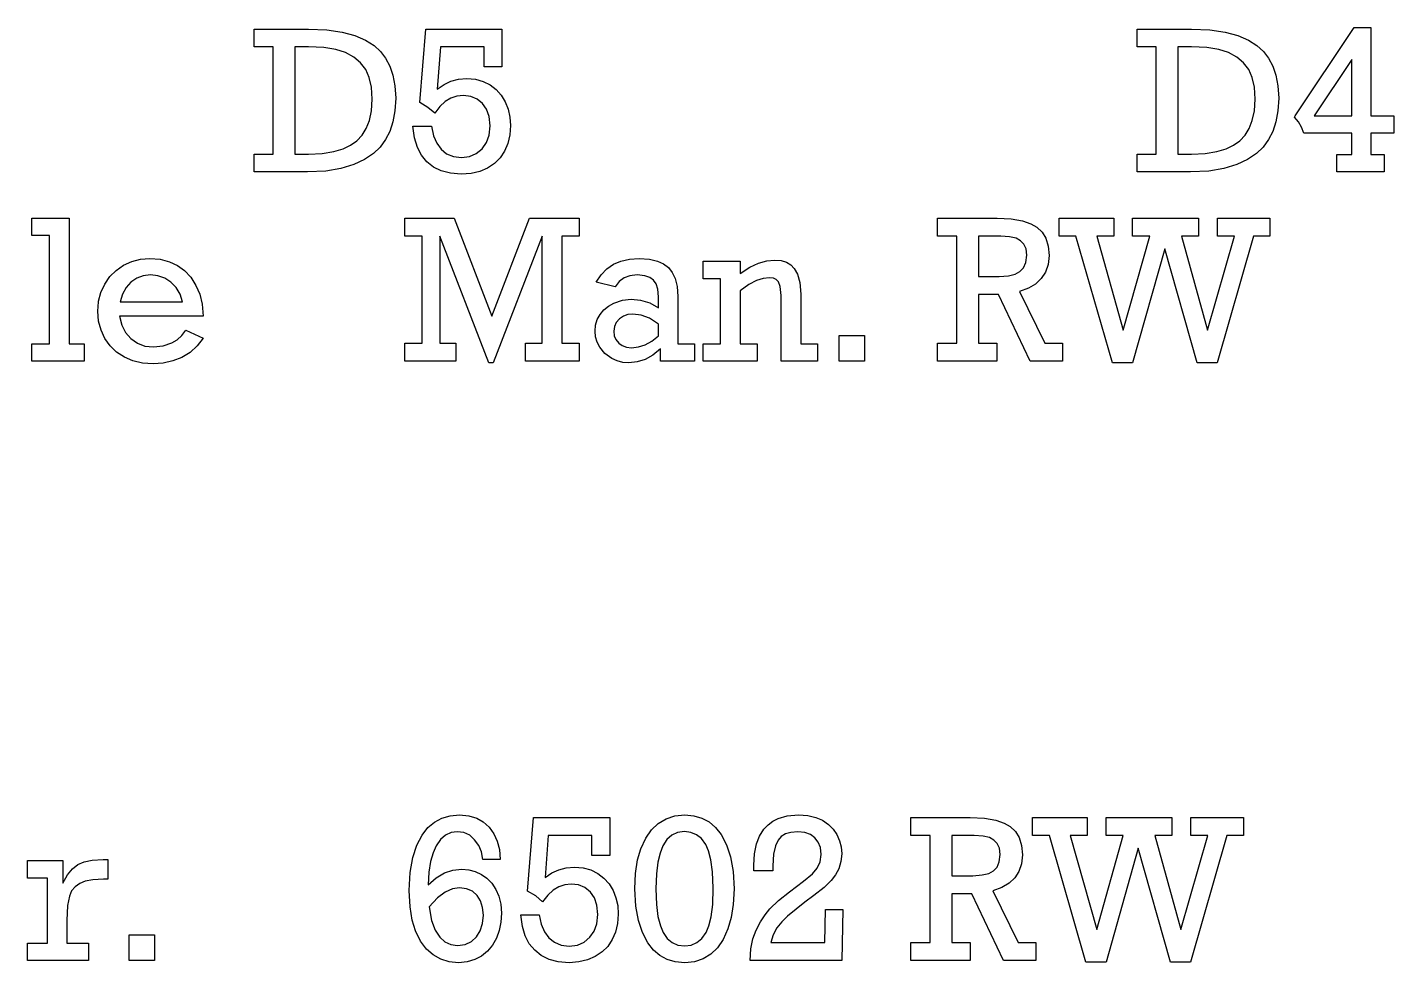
# Model space of a CAD drawing. Header units: inches. Extents: x 0.65 to 6.18, y -4.64 to -1.15.
# Drawn here: x 2.122 to 3.205, y -4.608 to -3.867 of the extents above; entities that cross this region are included whole.
import ezdxf

# ---------------------------------------------------------------- set-up
doc = ezdxf.new("R2010")
doc.units = ezdxf.units.IN
doc.header["$MEASUREMENT"] = 0
doc.layers.add('User.Drawings', color=9, linetype='CONTINUOUS', true_color=0xc2c2c2)

msp = doc.modelspace()

# ---------------------------------------------------------------- linework, layer by layer
at = {"layer": 'User.Drawings', "linetype": 'CONTINUOUS'}
for p, q in [((3.1273, -3.9369), (3.174, -3.8667)), ((3.174, -3.8667), (3.1873, -3.8667)), ((3.1873, -3.8667), (3.1873, -3.9369)), ((2.3019, -3.8821), (2.3019, -3.868)), ((2.3019, -3.868), (2.345, -3.868)), ((2.345, -3.868), (2.3596, -3.8686)), ((2.3596, -3.8686), (2.3718, -3.8704)), ((2.3718, -3.8704), (2.3819, -3.8732)), ((2.3819, -3.8732), (2.3902, -3.8768)), ((2.3902, -3.8768), (2.397, -3.8811)), ((2.4334, -3.9262), (2.438, -3.868)), ((2.438, -3.868), (2.4984, -3.868)), ((2.4984, -3.868), (2.4984, -3.8981)), ((3.0019, -3.8821), (3.0019, -3.868)), ((3.0019, -3.868), (3.045, -3.868)), ((3.045, -3.868), (3.0596, -3.8686)), ((3.0596, -3.8686), (3.0718, -3.8704)), ((3.0718, -3.8704), (3.0819, -3.8732)), ((3.0819, -3.8732), (3.0902, -3.8768)), ((3.0902, -3.8768), (3.097, -3.8811)), ((2.3171, -3.8821), (2.3019, -3.8821)), ((2.3171, -3.9671), (2.3171, -3.8821)), ((2.3452, -3.8821), (2.3343, -3.8821)), ((2.3343, -3.8821), (2.3343, -3.9671)), ((2.3572, -3.8827), (2.3452, -3.8821)), ((2.3668, -3.8842), (2.3572, -3.8827)), ((2.3743, -3.8866), (2.3668, -3.8842)), ((2.3811, -3.8902), (2.3743, -3.8866)), ((2.397, -3.8811), (2.4021, -3.8857)), ((2.4021, -3.8857), (2.4062, -3.8911)), ((2.4497, -3.8821), (2.4472, -3.9156)), ((2.4843, -3.8821), (2.4497, -3.8821)), ((2.4843, -3.8981), (2.4843, -3.8821)), ((3.0171, -3.8821), (3.0019, -3.8821)), ((3.0171, -3.9671), (3.0171, -3.8821)), ((3.0452, -3.8821), (3.0343, -3.8821)), ((3.0343, -3.8821), (3.0343, -3.9671)), ((3.0572, -3.8827), (3.0452, -3.8821)), ((3.0668, -3.8842), (3.0572, -3.8827)), ((3.0743, -3.8866), (3.0668, -3.8842)), ((3.0811, -3.8902), (3.0743, -3.8866)), ((3.097, -3.8811), (3.1021, -3.8857)), ((3.1021, -3.8857), (3.1062, -3.8911)), ((2.3864, -3.8947), (2.3811, -3.8902)), ((2.3904, -3.9002), (2.3864, -3.8947)), ((2.4062, -3.8911), (2.4095, -3.8974)), ((2.4095, -3.8974), (2.412, -3.9046)), ((2.4984, -3.8981), (2.4843, -3.8981)), ((3.0864, -3.8947), (3.0811, -3.8902)), ((3.0904, -3.9002), (3.0864, -3.8947)), ((3.1062, -3.8911), (3.1095, -3.8974)), ((3.1095, -3.8974), (3.112, -3.9046)), ((3.1722, -3.8921), (3.1424, -3.9369)), ((3.1722, -3.9369), (3.1722, -3.8921)), ((2.3931, -3.9064), (2.3904, -3.9002)), ((2.3949, -3.9142), (2.3931, -3.9064)), ((2.412, -3.9046), (2.4136, -3.9131)), ((2.4525, -3.9119), (2.458, -3.9093)), ((2.458, -3.9093), (2.464, -3.9077)), ((2.464, -3.9077), (2.4705, -3.9072)), ((2.4705, -3.9072), (2.4774, -3.9078)), ((2.4774, -3.9078), (2.4835, -3.9095)), ((2.4835, -3.9095), (2.489, -3.9123)), ((3.0931, -3.9064), (3.0904, -3.9002)), ((3.0949, -3.9142), (3.0931, -3.9064)), ((3.112, -3.9046), (3.1136, -3.9131)), ((2.3955, -3.9237), (2.3949, -3.9142)), ((2.4136, -3.9131), (2.4142, -3.9229)), ((2.4472, -3.9156), (2.4525, -3.9119)), ((2.4679, -3.9207), (2.4627, -3.9213)), ((2.4738, -3.9214), (2.4679, -3.9207)), ((2.489, -3.9123), (2.4938, -3.916)), ((2.4938, -3.916), (2.4978, -3.9205)), ((2.4978, -3.9205), (2.501, -3.9258)), ((3.0955, -3.9237), (3.0949, -3.9142)), ((3.1136, -3.9131), (3.1142, -3.9229)), ((2.3949, -3.9329), (2.3955, -3.9237)), ((2.4142, -3.9229), (2.4136, -3.9328)), ((2.4398, -3.9301), (2.4334, -3.9262)), ((2.4452, -3.9347), (2.4398, -3.9301)), ((2.4493, -3.9294), (2.4452, -3.9347)), ((2.4535, -3.9255), (2.4493, -3.9294)), ((2.458, -3.9228), (2.4535, -3.9255)), ((2.4627, -3.9213), (2.458, -3.9228)), ((2.4788, -3.9235), (2.4738, -3.9214)), ((2.4831, -3.927), (2.4788, -3.9235)), ((2.4862, -3.9315), (2.4831, -3.927)), ((2.4883, -3.9373), (2.4862, -3.9315)), ((2.501, -3.9258), (2.5033, -3.9316)), ((2.5033, -3.9316), (2.5047, -3.9378)), ((3.0949, -3.9329), (3.0955, -3.9237)), ((3.1142, -3.9229), (3.1136, -3.9328)), ((2.3908, -3.9469), (2.3933, -3.9405)), ((2.3933, -3.9405), (2.3949, -3.9329)), ((2.412, -3.9415), (2.4095, -3.9491)), ((2.4136, -3.9328), (2.412, -3.9415)), ((2.489, -3.9448), (2.4883, -3.9373)), ((2.5047, -3.9378), (2.5052, -3.9445)), ((3.0908, -3.9469), (3.0933, -3.9405)), ((3.0933, -3.9405), (3.0949, -3.9329)), ((3.112, -3.9415), (3.1095, -3.9491)), ((3.1136, -3.9328), (3.112, -3.9415)), ((3.1267, -3.9379), (3.1273, -3.9369)), ((3.1298, -3.9416), (3.1267, -3.9379)), ((3.1323, -3.9458), (3.1298, -3.9416)), ((3.1424, -3.9369), (3.1722, -3.9369)), ((3.1873, -3.9369), (3.2054, -3.9369)), ((3.2054, -3.9369), (3.2054, -3.9506)), ((2.3834, -3.9566), (2.3875, -3.9522)), ((2.3875, -3.9522), (2.3908, -3.9469)), ((2.4095, -3.9491), (2.4061, -3.9557)), ((2.4291, -3.9542), (2.4279, -3.9451)), ((2.4279, -3.9451), (2.4425, -3.9451)), ((2.4425, -3.9451), (2.4441, -3.9526)), ((2.4441, -3.9526), (2.4467, -3.9585)), ((2.4861, -3.958), (2.4883, -3.9521)), ((2.4883, -3.9521), (2.489, -3.9448)), ((2.5046, -3.952), (2.5031, -3.9587)), ((2.5052, -3.9445), (2.5046, -3.952)), ((3.0834, -3.9566), (3.0875, -3.9522)), ((3.0875, -3.9522), (3.0908, -3.9469)), ((3.1095, -3.9491), (3.1061, -3.9557)), ((3.1341, -3.9506), (3.1323, -3.9458)), ((3.1722, -3.9506), (3.1341, -3.9506)), ((3.1722, -3.9674), (3.1722, -3.9506)), ((3.2054, -3.9506), (3.1873, -3.9506)), ((3.1873, -3.9506), (3.1873, -3.9674)), ((2.3651, -3.9651), (2.3725, -3.9629)), ((2.3725, -3.9629), (2.3785, -3.9601)), ((2.3785, -3.9601), (2.3834, -3.9566)), ((2.4018, -3.9616), (2.3966, -3.9666)), ((2.4061, -3.9557), (2.4018, -3.9616)), ((2.4314, -3.9618), (2.4291, -3.9542)), ((2.4347, -3.9681), (2.4314, -3.9618)), ((2.4467, -3.9585), (2.4502, -3.9632)), ((2.4502, -3.9632), (2.4546, -3.9668)), ((2.4781, -3.9667), (2.4827, -3.9629)), ((2.4827, -3.9629), (2.4861, -3.958)), ((2.5031, -3.9587), (2.5005, -3.9647)), ((3.0651, -3.9651), (3.0725, -3.9629)), ((3.0725, -3.9629), (3.0785, -3.9601)), ((3.0785, -3.9601), (3.0834, -3.9566)), ((3.1018, -3.9616), (3.0966, -3.9666)), ((3.1061, -3.9557), (3.1018, -3.9616)), ((2.3019, -3.9813), (2.3019, -3.9671)), ((2.3019, -3.9671), (2.3171, -3.9671)), ((2.3343, -3.9671), (2.345, -3.9671)), ((2.345, -3.9671), (2.356, -3.9666)), ((2.356, -3.9666), (2.3651, -3.9651)), ((2.3895, -3.9715), (2.381, -3.9755)), ((2.3966, -3.9666), (2.3895, -3.9715)), ((2.4389, -3.9732), (2.4347, -3.9681)), ((2.4442, -3.9774), (2.4389, -3.9732)), ((2.4546, -3.9668), (2.46, -3.969)), ((2.46, -3.969), (2.4663, -3.9698)), ((2.4663, -3.9698), (2.4727, -3.969)), ((2.4727, -3.969), (2.4781, -3.9667)), ((2.4924, -3.9745), (2.4869, -3.9782)), ((2.4969, -3.9701), (2.4924, -3.9745)), ((2.5005, -3.9647), (2.4969, -3.9701)), ((3.0019, -3.9813), (3.0019, -3.9671)), ((3.0019, -3.9671), (3.0171, -3.9671)), ((3.0343, -3.9671), (3.045, -3.9671)), ((3.045, -3.9671), (3.056, -3.9666)), ((3.056, -3.9666), (3.0651, -3.9651)), ((3.0895, -3.9715), (3.081, -3.9755)), ((3.0966, -3.9666), (3.0895, -3.9715)), ((3.1602, -3.9813), (3.1602, -3.9674)), ((3.1602, -3.9674), (3.1722, -3.9674)), ((3.1873, -3.9674), (3.1977, -3.9674)), ((3.1977, -3.9674), (3.1977, -3.9813)), ((2.3443, -3.9813), (2.3019, -3.9813)), ((2.3587, -3.9806), (2.3443, -3.9813)), ((2.3708, -3.9786), (2.3587, -3.9806)), ((2.381, -3.9755), (2.3708, -3.9786)), ((2.4503, -3.9804), (2.4442, -3.9774)), ((2.4576, -3.9823), (2.4503, -3.9804)), ((2.4662, -3.983), (2.4576, -3.9823)), ((2.474, -3.9824), (2.4662, -3.983)), ((2.4808, -3.9808), (2.474, -3.9824)), ((2.4869, -3.9782), (2.4808, -3.9808)), ((3.0443, -3.9813), (3.0019, -3.9813)), ((3.0587, -3.9806), (3.0443, -3.9813)), ((3.0708, -3.9786), (3.0587, -3.9806)), ((3.081, -3.9755), (3.0708, -3.9786)), ((3.1977, -3.9813), (3.1602, -3.9813)), ((2.1257, -4.0317), (2.1257, -4.018)), ((2.1257, -4.018), (2.1553, -4.018)), ((2.1553, -4.018), (2.1553, -4.1174)), ((2.4215, -4.0321), (2.4215, -4.018)), ((2.4215, -4.018), (2.4605, -4.018)), ((2.4605, -4.018), (2.4904, -4.0956)), ((2.4904, -4.0956), (2.5204, -4.018)), ((2.5204, -4.018), (2.5597, -4.018)), ((2.5597, -4.018), (2.5597, -4.0321)), ((2.8437, -4.0321), (2.8437, -4.018)), ((2.8437, -4.018), (2.8909, -4.018)), ((2.8909, -4.018), (2.9022, -4.0185)), ((2.9022, -4.0185), (2.911, -4.02)), ((2.9401, -4.0321), (2.9401, -4.018)), ((2.9401, -4.018), (2.9835, -4.018)), ((2.9835, -4.018), (2.9835, -4.0321)), ((2.9984, -4.0321), (2.9984, -4.018)), ((2.9984, -4.018), (3.0505, -4.018)), ((3.0505, -4.018), (3.0505, -4.0321)), ((3.0657, -4.0321), (3.0657, -4.018)), ((3.0657, -4.018), (3.1073, -4.018)), ((3.1073, -4.018), (3.1073, -4.0321)), ((2.911, -4.02), (2.9176, -4.0223)), ((2.9176, -4.0223), (2.9225, -4.0251)), ((2.9225, -4.0251), (2.9266, -4.029)), ((2.9266, -4.029), (2.9296, -4.0339)), ((2.1397, -4.0317), (2.1257, -4.0317)), ((2.1397, -4.1174), (2.1397, -4.0317)), ((2.4353, -4.0321), (2.4215, -4.0321)), ((2.4353, -4.1171), (2.4353, -4.0321)), ((2.488, -4.1326), (2.4493, -4.0321)), ((2.4493, -4.0321), (2.4493, -4.1171)), ((2.5304, -4.0321), (2.4914, -4.1326)), ((2.5304, -4.1171), (2.5304, -4.0321)), ((2.5597, -4.0321), (2.546, -4.0321)), ((2.546, -4.0321), (2.546, -4.1171)), ((2.8591, -4.0321), (2.8437, -4.0321)), ((2.8591, -4.0641), (2.8591, -4.0321)), ((2.8938, -4.0321), (2.8762, -4.0321)), ((2.8762, -4.0321), (2.8762, -4.0641)), ((2.9009, -4.0326), (2.8938, -4.0321)), ((2.906, -4.0339), (2.9009, -4.0326)), ((2.9095, -4.0358), (2.906, -4.0339)), ((2.9122, -4.0386), (2.9095, -4.0358)), ((2.9139, -4.0423), (2.9122, -4.0386)), ((2.9296, -4.0339), (2.9315, -4.04)), ((2.9315, -4.04), (2.9322, -4.0476)), ((2.9535, -4.0321), (2.9401, -4.0321)), ((2.9825, -4.1326), (2.9535, -4.0321)), ((2.9835, -4.0321), (2.9699, -4.0321)), ((2.9699, -4.0321), (2.991, -4.1067)), ((2.991, -4.1067), (3.012, -4.0321)), ((3.012, -4.0321), (2.9984, -4.0321)), ((3.0505, -4.0321), (3.0371, -4.0321)), ((3.0371, -4.0321), (3.0578, -4.1067)), ((3.0578, -4.1067), (3.0791, -4.0321)), ((3.0942, -4.0321), (3.0655, -4.1326)), ((3.0791, -4.0321), (3.0657, -4.0321)), ((3.1073, -4.0321), (3.0942, -4.0321)), ((2.205, -4.0522), (2.2119, -4.0505)), ((2.2119, -4.0505), (2.2194, -4.0498)), ((2.2194, -4.0498), (2.2276, -4.0505)), ((2.2276, -4.0505), (2.2348, -4.0524)), ((2.5927, -4.052), (2.5995, -4.0504)), ((2.5995, -4.0504), (2.6072, -4.0498)), ((2.6072, -4.0498), (2.6153, -4.0504)), ((2.6153, -4.0504), (2.6217, -4.0519)), ((2.9138, -4.0531), (2.9145, -4.0473)), ((2.9145, -4.0473), (2.9139, -4.0423)), ((2.9322, -4.0476), (2.9315, -4.0546)), ((3.0239, -4.0423), (2.9984, -4.1326)), ((3.0495, -4.1326), (3.0239, -4.0423)), ((2.1876, -4.0642), (2.1926, -4.0593)), ((2.1926, -4.0593), (2.1985, -4.0552)), ((2.1985, -4.0552), (2.205, -4.0522)), ((2.2348, -4.0524), (2.2412, -4.0554)), ((2.2412, -4.0554), (2.2469, -4.0595)), ((2.2469, -4.0595), (2.2518, -4.0648)), ((2.577, -4.0628), (2.5816, -4.0581)), ((2.5816, -4.0581), (2.5868, -4.0545)), ((2.5868, -4.0545), (2.5927, -4.052)), ((2.6217, -4.0519), (2.6266, -4.0541)), ((2.6266, -4.0541), (2.6305, -4.0571)), ((2.6305, -4.0571), (2.6335, -4.0609)), ((2.6335, -4.0609), (2.6358, -4.0658)), ((2.6579, -4.0659), (2.6579, -4.052)), ((2.6579, -4.052), (2.6872, -4.052)), ((2.6872, -4.052), (2.6872, -4.0617)), ((2.6872, -4.0617), (2.6949, -4.0568)), ((2.6949, -4.0568), (2.7019, -4.0536)), ((2.7019, -4.0536), (2.7084, -4.0517)), ((2.7084, -4.0517), (2.7145, -4.0511)), ((2.7145, -4.0511), (2.7198, -4.0516)), ((2.7198, -4.0516), (2.724, -4.0529)), ((2.724, -4.0529), (2.7274, -4.0549)), ((2.7274, -4.0549), (2.7302, -4.0577)), ((2.7302, -4.0577), (2.7328, -4.0623)), ((2.9054, -4.0622), (2.9091, -4.0603)), ((2.9091, -4.0603), (2.912, -4.0573)), ((2.912, -4.0573), (2.9138, -4.0531)), ((2.9294, -4.0606), (2.926, -4.0658)), ((2.9315, -4.0546), (2.9294, -4.0606)), ((2.1805, -4.0767), (2.1835, -4.0702)), ((2.1835, -4.0702), (2.1876, -4.0642)), ((2.2043, -4.0687), (2.2004, -4.073)), ((2.209, -4.0654), (2.2043, -4.0687)), ((2.2141, -4.0635), (2.209, -4.0654)), ((2.2197, -4.0628), (2.2141, -4.0635)), ((2.2257, -4.0635), (2.2197, -4.0628)), ((2.2311, -4.0654), (2.2257, -4.0635)), ((2.236, -4.0687), (2.2311, -4.0654)), ((2.2402, -4.073), (2.236, -4.0687)), ((2.2518, -4.0648), (2.2558, -4.0712)), ((2.2558, -4.0712), (2.2588, -4.0782)), ((2.5732, -4.0686), (2.577, -4.0628)), ((2.5881, -4.0724), (2.5732, -4.0686)), ((2.5913, -4.0682), (2.5881, -4.0724)), ((2.5952, -4.0653), (2.5913, -4.0682)), ((2.5998, -4.0636), (2.5952, -4.0653)), ((2.6057, -4.0629), (2.5998, -4.0636)), ((2.6116, -4.0635), (2.6057, -4.0629)), ((2.6157, -4.0649), (2.6116, -4.0635)), ((2.6186, -4.067), (2.6157, -4.0649)), ((2.6206, -4.0699), (2.6186, -4.067)), ((2.622, -4.0742), (2.6206, -4.0699)), ((2.6358, -4.0658), (2.6373, -4.072)), ((2.6373, -4.072), (2.6378, -4.08)), ((2.6718, -4.0659), (2.6579, -4.0659)), ((2.6718, -4.1174), (2.6718, -4.0659)), ((2.6941, -4.0705), (2.6872, -4.0754)), ((2.7002, -4.0674), (2.6941, -4.0705)), ((2.7056, -4.0657), (2.7002, -4.0674)), ((2.7105, -4.0651), (2.7056, -4.0657)), ((2.7136, -4.0655), (2.7105, -4.0651)), ((2.7159, -4.0666), (2.7136, -4.0655)), ((2.7176, -4.0684), (2.7159, -4.0666)), ((2.7191, -4.0722), (2.7176, -4.0684)), ((2.7197, -4.0791), (2.7191, -4.0722)), ((2.7328, -4.0623), (2.7346, -4.0689)), ((2.7346, -4.0689), (2.7353, -4.0781)), ((2.8591, -4.1171), (2.8591, -4.0641)), ((2.8762, -4.0641), (2.8927, -4.0641)), ((2.8927, -4.0641), (2.9001, -4.0635)), ((2.9001, -4.0635), (2.9054, -4.0622)), ((2.9215, -4.0701), (2.9158, -4.0735)), ((2.926, -4.0658), (2.9215, -4.0701)), ((2.1787, -4.0838), (2.1805, -4.0767)), ((2.1976, -4.0781), (2.1958, -4.0843)), ((2.2004, -4.073), (2.1976, -4.0781)), ((2.2433, -4.0782), (2.2402, -4.073)), ((2.2453, -4.0843), (2.2433, -4.0782)), ((2.2588, -4.0782), (2.2608, -4.0862)), ((2.5871, -4.0853), (2.5941, -4.0829)), ((2.5941, -4.0829), (2.6009, -4.0821)), ((2.6009, -4.0821), (2.6084, -4.0829)), ((2.6084, -4.0829), (2.6156, -4.0851)), ((2.6225, -4.0803), (2.622, -4.0742)), ((2.6225, -4.0889), (2.6225, -4.0803)), ((2.6378, -4.08), (2.6378, -4.1174)), ((2.6872, -4.0754), (2.6872, -4.1174)), ((2.7197, -4.1313), (2.7197, -4.0791)), ((2.7353, -4.0781), (2.7353, -4.1174)), ((2.8921, -4.0783), (2.8762, -4.0783)), ((2.8762, -4.0783), (2.8762, -4.1171)), ((2.9172, -4.1313), (2.8921, -4.0783)), ((2.9158, -4.0735), (2.9088, -4.076)), ((2.9088, -4.076), (2.9288, -4.1171)), ((2.1781, -4.0916), (2.1787, -4.0843)), ((2.1787, -4.0995), (2.1781, -4.0916)), ((2.1787, -4.0843), (2.1787, -4.0838)), ((2.1958, -4.0843), (2.2453, -4.0843)), ((2.2608, -4.0862), (2.2617, -4.0955)), ((2.574, -4.0983), (2.5763, -4.0943)), ((2.5763, -4.0943), (2.5792, -4.0907)), ((2.5792, -4.0907), (2.5828, -4.0877)), ((2.5828, -4.0877), (2.5871, -4.0853)), ((2.5982, -4.0944), (2.5947, -4.0957)), ((2.6022, -4.094), (2.5982, -4.0944)), ((2.6087, -4.0948), (2.6022, -4.094)), ((2.6156, -4.0851), (2.6225, -4.0889)), ((2.1806, -4.1066), (2.1787, -4.0995)), ((2.2617, -4.0955), (2.1953, -4.0955)), ((2.1953, -4.0955), (2.197, -4.1027)), ((2.197, -4.1027), (2.1999, -4.1086)), ((2.5722, -4.1075), (2.5727, -4.1027)), ((2.5727, -4.1027), (2.574, -4.0983)), ((2.5876, -4.1038), (2.5871, -4.1075)), ((2.589, -4.1007), (2.5876, -4.1038)), ((2.5915, -4.0978), (2.589, -4.1007)), ((2.5947, -4.0957), (2.5915, -4.0978)), ((2.6155, -4.0973), (2.6087, -4.0948)), ((2.6225, -4.1018), (2.6155, -4.0973)), ((2.6225, -4.1111), (2.6225, -4.1018)), ((2.1836, -4.1132), (2.1806, -4.1066)), ((2.1878, -4.1191), (2.1836, -4.1132)), ((2.1999, -4.1086), (2.2041, -4.1134)), ((2.2041, -4.1134), (2.2094, -4.1171)), ((2.2367, -4.1168), (2.2409, -4.1143)), ((2.2409, -4.1143), (2.2446, -4.111)), ((2.2446, -4.111), (2.2479, -4.1068)), ((2.2479, -4.1068), (2.2617, -4.113)), ((2.2617, -4.113), (2.2569, -4.1192)), ((2.5726, -4.112), (2.5722, -4.1075)), ((2.5722, -4.1075), (2.5722, -4.1075)), ((2.5739, -4.1162), (2.5726, -4.112)), ((2.5871, -4.1075), (2.5875, -4.1111)), ((2.5875, -4.1111), (2.5888, -4.1142)), ((2.5888, -4.1142), (2.591, -4.1169)), ((2.6119, -4.1183), (2.6172, -4.1154)), ((2.6172, -4.1154), (2.6225, -4.1111)), ((2.7658, -4.1313), (2.7658, -4.111)), ((2.7658, -4.111), (2.7859, -4.111)), ((2.7859, -4.111), (2.7859, -4.1313)), ((2.1257, -4.1313), (2.1257, -4.1174)), ((2.1257, -4.1174), (2.1397, -4.1174)), ((2.1553, -4.1174), (2.1673, -4.1174)), ((2.1673, -4.1174), (2.1673, -4.1313)), ((2.1929, -4.124), (2.1878, -4.1191)), ((2.1991, -4.1281), (2.1929, -4.124)), ((2.2094, -4.1171), (2.2153, -4.1193)), ((2.2153, -4.1193), (2.2222, -4.12)), ((2.2222, -4.12), (2.2298, -4.1192)), ((2.2298, -4.1192), (2.2367, -4.1168)), ((2.2512, -4.1243), (2.2447, -4.1283)), ((2.2569, -4.1192), (2.2512, -4.1243)), ((2.4215, -4.1313), (2.4215, -4.1171)), ((2.4215, -4.1171), (2.4353, -4.1171)), ((2.4493, -4.1171), (2.4618, -4.1171)), ((2.4618, -4.1171), (2.4618, -4.1313)), ((2.517, -4.1313), (2.517, -4.1171)), ((2.517, -4.1171), (2.5304, -4.1171)), ((2.546, -4.1171), (2.5597, -4.1171)), ((2.5597, -4.1171), (2.5597, -4.1313)), ((2.5759, -4.1201), (2.5739, -4.1162)), ((2.5801, -4.1252), (2.5759, -4.1201)), ((2.5856, -4.1292), (2.5801, -4.1252)), ((2.591, -4.1169), (2.5938, -4.1189)), ((2.5938, -4.1189), (2.5971, -4.1201)), ((2.5971, -4.1201), (2.6011, -4.1206)), ((2.6011, -4.1206), (2.6066, -4.12)), ((2.6066, -4.12), (2.6119, -4.1183)), ((2.6181, -4.1265), (2.612, -4.1299)), ((2.6241, -4.1215), (2.6181, -4.1265)), ((2.6241, -4.1313), (2.6241, -4.1215)), ((2.6378, -4.1174), (2.6511, -4.1174)), ((2.6511, -4.1174), (2.6511, -4.1313)), ((2.6579, -4.1313), (2.6579, -4.1174)), ((2.6579, -4.1174), (2.6718, -4.1174)), ((2.6872, -4.1174), (2.7008, -4.1174)), ((2.7008, -4.1174), (2.7008, -4.1313)), ((2.7353, -4.1174), (2.7485, -4.1174)), ((2.7485, -4.1174), (2.7485, -4.1313)), ((2.8437, -4.1313), (2.8437, -4.1171)), ((2.8437, -4.1171), (2.8591, -4.1171)), ((2.8762, -4.1171), (2.8907, -4.1171)), ((2.8907, -4.1171), (2.8907, -4.1313)), ((2.9288, -4.1171), (2.9427, -4.1171)), ((2.9427, -4.1171), (2.9427, -4.1313)), ((2.1673, -4.1313), (2.1257, -4.1313)), ((2.2059, -4.131), (2.1991, -4.1281)), ((2.2134, -4.1328), (2.2059, -4.131)), ((2.2218, -4.1334), (2.2134, -4.1328)), ((2.2299, -4.1328), (2.2218, -4.1334)), ((2.2375, -4.1311), (2.2299, -4.1328)), ((2.2447, -4.1283), (2.2375, -4.1311)), ((2.4618, -4.1313), (2.4215, -4.1313)), ((2.4914, -4.1326), (2.488, -4.1326)), ((2.5597, -4.1313), (2.517, -4.1313)), ((2.5897, -4.131), (2.5856, -4.1292)), ((2.5942, -4.1322), (2.5897, -4.131)), ((2.599, -4.1326), (2.5942, -4.1322)), ((2.6056, -4.1319), (2.599, -4.1326)), ((2.612, -4.1299), (2.6056, -4.1319)), ((2.6511, -4.1313), (2.6241, -4.1313)), ((2.7008, -4.1313), (2.6579, -4.1313)), ((2.7485, -4.1313), (2.7197, -4.1313)), ((2.7859, -4.1313), (2.7658, -4.1313)), ((2.8907, -4.1313), (2.8437, -4.1313)), ((2.9427, -4.1313), (2.9172, -4.1313)), ((2.9984, -4.1326), (2.9825, -4.1326)), ((3.0655, -4.1326), (3.0495, -4.1326)), ((2.4449, -4.4965), (2.4507, -4.4934)), ((2.4507, -4.4934), (2.4573, -4.4915)), ((2.4573, -4.4915), (2.4649, -4.4908)), ((2.4649, -4.4908), (2.4722, -4.4915)), ((2.4722, -4.4915), (2.4784, -4.4934)), ((2.4784, -4.4934), (2.4836, -4.4964)), ((2.5188, -4.5512), (2.5234, -4.493)), ((2.5234, -4.493), (2.5839, -4.493)), ((2.5839, -4.493), (2.5839, -4.5231)), ((2.6223, -4.4977), (2.6285, -4.4939)), ((2.6285, -4.4939), (2.6355, -4.4916)), ((2.6355, -4.4916), (2.6433, -4.4908)), ((2.6433, -4.4908), (2.6506, -4.4915)), ((2.6506, -4.4915), (2.657, -4.4934)), ((2.657, -4.4934), (2.6627, -4.4964)), ((2.7133, -4.4958), (2.7175, -4.4936)), ((2.7175, -4.4936), (2.7245, -4.4916)), ((2.7245, -4.4916), (2.7334, -4.4908)), ((2.7334, -4.4908), (2.7409, -4.4913)), ((2.7409, -4.4913), (2.7472, -4.4928)), ((2.7472, -4.4928), (2.7525, -4.4951)), ((2.7525, -4.4951), (2.7573, -4.4984)), ((2.8226, -4.5071), (2.8226, -4.493)), ((2.8226, -4.493), (2.8697, -4.493)), ((2.8697, -4.493), (2.8811, -4.4935)), ((2.8811, -4.4935), (2.8899, -4.495)), ((2.8899, -4.495), (2.8965, -4.4973)), ((2.919, -4.5071), (2.919, -4.493)), ((2.919, -4.493), (2.9624, -4.493)), ((2.9624, -4.493), (2.9624, -4.5071)), ((2.9773, -4.5071), (2.9773, -4.493)), ((2.9773, -4.493), (3.0294, -4.493)), ((3.0294, -4.493), (3.0294, -4.5071)), ((3.0446, -4.5071), (3.0446, -4.493)), ((3.0446, -4.493), (3.0862, -4.493)), ((3.0862, -4.493), (3.0862, -4.5071)), ((2.4352, -4.5068), (2.4398, -4.5009)), ((2.4398, -4.5009), (2.4449, -4.4965)), ((2.4581, -4.5049), (2.4537, -4.5069)), ((2.463, -4.5042), (2.4581, -4.5049)), ((2.4683, -4.5049), (2.463, -4.5042)), ((2.4729, -4.507), (2.4683, -4.5049)), ((2.4836, -4.4964), (2.4882, -4.5007)), ((2.4882, -4.5007), (2.4919, -4.5058)), ((2.4919, -4.5058), (2.4946, -4.5117)), ((2.6124, -4.5093), (2.617, -4.5027)), ((2.617, -4.5027), (2.6223, -4.4977)), ((2.6376, -4.5048), (2.633, -4.5069)), ((2.6431, -4.5041), (2.6376, -4.5048)), ((2.6483, -4.5047), (2.6431, -4.5041)), ((2.6527, -4.5066), (2.6483, -4.5047)), ((2.6627, -4.4964), (2.6678, -4.5008)), ((2.6678, -4.5008), (2.6723, -4.5065)), ((2.7027, -4.5076), (2.7061, -4.5023)), ((2.7061, -4.5023), (2.7095, -4.4987)), ((2.7095, -4.4987), (2.7133, -4.4958)), ((2.7231, -4.506), (2.7199, -4.5081)), ((2.7274, -4.5047), (2.7231, -4.506)), ((2.7329, -4.5042), (2.7274, -4.5047)), ((2.7385, -4.5048), (2.7329, -4.5042)), ((2.743, -4.5064), (2.7385, -4.5048)), ((2.7573, -4.4984), (2.7611, -4.5022)), ((2.7611, -4.5022), (2.764, -4.5065)), ((2.8965, -4.4973), (2.9014, -4.5001)), ((2.9014, -4.5001), (2.9055, -4.504)), ((2.9055, -4.504), (2.9085, -4.5089)), ((2.4278, -4.5246), (2.431, -4.5148)), ((2.431, -4.5148), (2.4352, -4.5068)), ((2.4463, -4.5154), (2.4438, -4.5209)), ((2.4498, -4.5103), (2.4463, -4.5154)), ((2.4537, -4.5069), (2.4498, -4.5103)), ((2.4768, -4.5105), (2.4729, -4.507)), ((2.48, -4.515), (2.4768, -4.5105)), ((2.4822, -4.5202), (2.48, -4.515)), ((2.4946, -4.5117), (2.4964, -4.5184)), ((2.5351, -4.5071), (2.5327, -4.5406)), ((2.5698, -4.5071), (2.5351, -4.5071)), ((2.5698, -4.5231), (2.5698, -4.5071)), ((2.6086, -4.5177), (2.6124, -4.5093)), ((2.6259, -4.5155), (2.6238, -4.5211)), ((2.6292, -4.5103), (2.6259, -4.5155)), ((2.633, -4.5069), (2.6292, -4.5103)), ((2.6566, -4.5097), (2.6527, -4.5066)), ((2.66, -4.5143), (2.6566, -4.5097)), ((2.6623, -4.5193), (2.66, -4.5143)), ((2.6723, -4.5065), (2.6764, -4.5145)), ((2.6764, -4.5145), (2.6796, -4.5241)), ((2.6986, -4.5216), (2.7003, -4.5139)), ((2.7003, -4.5139), (2.7027, -4.5076)), ((2.7152, -4.5155), (2.7136, -4.5221)), ((2.7174, -4.5108), (2.7152, -4.5155)), ((2.7199, -4.5081), (2.7174, -4.5108)), ((2.7465, -4.509), (2.743, -4.5064)), ((2.7492, -4.5125), (2.7465, -4.509)), ((2.7509, -4.5168), (2.7492, -4.5125)), ((2.7515, -4.5223), (2.7509, -4.5168)), ((2.764, -4.5065), (2.7661, -4.5113)), ((2.7661, -4.5113), (2.7674, -4.5163)), ((2.7674, -4.5163), (2.7678, -4.5217)), ((2.838, -4.5071), (2.8226, -4.5071)), ((2.838, -4.5391), (2.838, -4.5071)), ((2.8727, -4.5071), (2.8551, -4.5071)), ((2.8551, -4.5071), (2.8551, -4.5391)), ((2.8798, -4.5076), (2.8727, -4.5071)), ((2.8849, -4.5089), (2.8798, -4.5076)), ((2.8884, -4.5108), (2.8849, -4.5089)), ((2.8911, -4.5136), (2.8884, -4.5108)), ((2.8928, -4.5173), (2.8911, -4.5136)), ((2.9085, -4.5089), (2.9104, -4.515)), ((2.9104, -4.515), (2.9111, -4.5226)), ((2.9324, -4.5071), (2.919, -4.5071)), ((2.9614, -4.6076), (2.9324, -4.5071)), ((2.9624, -4.5071), (2.9488, -4.5071)), ((2.9488, -4.5071), (2.9699, -4.5817)), ((2.9699, -4.5817), (2.9909, -4.5071)), ((2.9909, -4.5071), (2.9773, -4.5071)), ((3.0294, -4.5071), (3.016, -4.5071)), ((3.016, -4.5071), (3.0367, -4.5817)), ((3.0367, -4.5817), (3.058, -4.5071)), ((3.0731, -4.5071), (3.0444, -4.6076)), ((3.058, -4.5071), (3.0446, -4.5071)), ((3.0862, -4.5071), (3.0731, -4.5071)), ((2.1222, -4.5409), (2.1222, -4.527)), ((2.1222, -4.527), (2.1504, -4.527)), ((2.1504, -4.527), (2.1504, -4.5451)), ((2.1671, -4.5281), (2.1737, -4.5267)), ((2.1737, -4.5267), (2.1823, -4.5261)), ((2.1823, -4.5261), (2.1859, -4.5261)), ((2.1859, -4.5261), (2.1859, -4.5419)), ((2.4257, -4.5366), (2.4278, -4.5246)), ((2.4438, -4.5209), (2.4419, -4.5278)), ((2.4834, -4.5261), (2.4822, -4.5202)), ((2.4971, -4.5261), (2.4834, -4.5261)), ((2.4964, -4.5184), (2.4971, -4.5261)), ((2.5839, -4.5231), (2.5698, -4.5231)), ((2.6044, -4.5372), (2.606, -4.5266)), ((2.606, -4.5266), (2.6086, -4.5177)), ((2.6238, -4.5211), (2.622, -4.5284)), ((2.6641, -4.5264), (2.6623, -4.5193)), ((2.6654, -4.536), (2.6641, -4.5264)), ((2.6796, -4.5241), (2.6817, -4.5357)), ((2.6981, -4.5308), (2.6986, -4.5216)), ((2.7136, -4.5221), (2.7131, -4.5313)), ((2.7507, -4.528), (2.7515, -4.5223)), ((2.7678, -4.5217), (2.7672, -4.5279)), ((2.8927, -4.5281), (2.8934, -4.5223)), ((2.8934, -4.5223), (2.8928, -4.5173)), ((2.9111, -4.5226), (2.9104, -4.5296)), ((3.0028, -4.5173), (2.9773, -4.6076)), ((3.0284, -4.6076), (3.0028, -4.5173)), ((2.1504, -4.5451), (2.1541, -4.5384)), ((2.1541, -4.5384), (2.158, -4.5336)), ((2.158, -4.5336), (2.1622, -4.5303)), ((2.1622, -4.5303), (2.1671, -4.5281)), ((2.425, -4.5509), (2.4257, -4.5366)), ((2.4405, -4.5362), (2.4399, -4.5463)), ((2.4419, -4.5278), (2.4405, -4.5362)), ((2.4463, -4.5407), (2.4528, -4.5369)), ((2.4528, -4.5369), (2.4595, -4.5346)), ((2.4595, -4.5346), (2.4666, -4.5339)), ((2.4666, -4.5339), (2.4721, -4.5343)), ((2.4721, -4.5343), (2.4772, -4.5357)), ((2.4772, -4.5357), (2.4821, -4.538)), ((2.4821, -4.538), (2.4865, -4.5411)), ((2.5327, -4.5406), (2.5379, -4.5369)), ((2.5379, -4.5369), (2.5435, -4.5343)), ((2.5435, -4.5343), (2.5494, -4.5327)), ((2.5494, -4.5327), (2.5559, -4.5322)), ((2.5559, -4.5322), (2.5629, -4.5328)), ((2.5629, -4.5328), (2.569, -4.5345)), ((2.569, -4.5345), (2.5744, -4.5373)), ((2.5744, -4.5373), (2.5793, -4.541)), ((2.6038, -4.5495), (2.6044, -4.5372)), ((2.6209, -4.5377), (2.6204, -4.5495)), ((2.622, -4.5284), (2.6209, -4.5377)), ((2.6659, -4.5489), (2.6654, -4.536)), ((2.6817, -4.5357), (2.6824, -4.5495)), ((2.6981, -4.5352), (2.6981, -4.5308)), ((2.7131, -4.5352), (2.6981, -4.5352)), ((2.7131, -4.5313), (2.7131, -4.5352)), ((2.7375, -4.5434), (2.7445, -4.5376)), ((2.7445, -4.5376), (2.7484, -4.533)), ((2.7484, -4.533), (2.7507, -4.528)), ((2.7629, -4.5384), (2.7594, -4.5429)), ((2.7656, -4.5335), (2.7629, -4.5384)), ((2.7672, -4.5279), (2.7656, -4.5335)), ((2.879, -4.5385), (2.8843, -4.5372)), ((2.8843, -4.5372), (2.888, -4.5353)), ((2.888, -4.5353), (2.8909, -4.5323)), ((2.8909, -4.5323), (2.8927, -4.5281)), ((2.9083, -4.5356), (2.9049, -4.5408)), ((2.9104, -4.5296), (2.9083, -4.5356)), ((2.1381, -4.5409), (2.1222, -4.5409)), ((2.1381, -4.5924), (2.1381, -4.5409)), ((2.16, -4.5478), (2.1573, -4.5511)), ((2.1637, -4.5452), (2.16, -4.5478)), ((2.1679, -4.5435), (2.1637, -4.5452)), ((2.174, -4.5423), (2.1679, -4.5435)), ((2.1825, -4.5419), (2.174, -4.5423)), ((2.1859, -4.5419), (2.1825, -4.5419)), ((2.4399, -4.5463), (2.4463, -4.5407)), ((2.4648, -4.5486), (2.4591, -4.5494)), ((2.4704, -4.5494), (2.4648, -4.5486)), ((2.4865, -4.5411), (2.4904, -4.545)), ((2.4904, -4.545), (2.4937, -4.5499)), ((2.5434, -4.5478), (2.539, -4.5505)), ((2.5482, -4.5463), (2.5434, -4.5478)), ((2.5533, -4.5457), (2.5482, -4.5463)), ((2.5592, -4.5464), (2.5533, -4.5457)), ((2.5642, -4.5485), (2.5592, -4.5464)), ((2.5685, -4.552), (2.5642, -4.5485)), ((2.5793, -4.541), (2.5833, -4.5455)), ((2.5833, -4.5455), (2.5865, -4.5508)), ((2.6655, -4.5619), (2.6659, -4.5489)), ((2.7263, -4.5519), (2.7375, -4.5434)), ((2.7538, -4.5483), (2.7457, -4.5547)), ((2.7594, -4.5429), (2.7538, -4.5483)), ((2.838, -4.5921), (2.838, -4.5391)), ((2.8551, -4.5391), (2.8716, -4.5391)), ((2.8716, -4.5391), (2.879, -4.5385)), ((2.8947, -4.5485), (2.8877, -4.551)), ((2.9004, -4.5451), (2.8947, -4.5485)), ((2.9049, -4.5408), (2.9004, -4.5451)), ((2.1555, -4.5552), (2.1541, -4.5626)), ((2.1573, -4.5511), (2.1555, -4.5552)), ((2.4256, -4.5636), (2.425, -4.5509)), ((2.4473, -4.5565), (2.4407, -4.5637)), ((2.4534, -4.552), (2.4473, -4.5565)), ((2.4591, -4.5494), (2.4534, -4.552)), ((2.475, -4.5514), (2.4704, -4.5494)), ((2.4787, -4.5548), (2.475, -4.5514)), ((2.4815, -4.5591), (2.4787, -4.5548)), ((2.4831, -4.5642), (2.4815, -4.5591)), ((2.4937, -4.5499), (2.496, -4.5553)), ((2.496, -4.5553), (2.4975, -4.5615)), ((2.5252, -4.5551), (2.5188, -4.5512)), ((2.5306, -4.5597), (2.5252, -4.5551)), ((2.5347, -4.5544), (2.5306, -4.5597)), ((2.539, -4.5505), (2.5347, -4.5544)), ((2.5717, -4.5565), (2.5685, -4.552)), ((2.5737, -4.5623), (2.5717, -4.5565)), ((2.5865, -4.5508), (2.5888, -4.5566)), ((2.5888, -4.5566), (2.5902, -4.5628)), ((2.6045, -4.5632), (2.6038, -4.5495)), ((2.6204, -4.5495), (2.6209, -4.562)), ((2.6824, -4.5495), (2.6818, -4.5618)), ((2.7109, -4.5653), (2.7178, -4.5588)), ((2.7178, -4.5588), (2.7263, -4.5519)), ((2.7385, -4.5601), (2.7247, -4.5712)), ((2.7457, -4.5547), (2.7385, -4.5601)), ((2.871, -4.5533), (2.8551, -4.5533)), ((2.8551, -4.5533), (2.8551, -4.5921)), ((2.8961, -4.6063), (2.871, -4.5533)), ((2.8877, -4.551), (2.9077, -4.5921)), ((2.1541, -4.5626), (2.1535, -4.5745)), ((2.4256, -4.5637), (2.4256, -4.5636)), ((2.4273, -4.5742), (2.4256, -4.5637)), ((2.4407, -4.5637), (2.4427, -4.5745)), ((2.4837, -4.5703), (2.4831, -4.5642)), ((2.4831, -4.577), (2.4837, -4.5703)), ((2.4975, -4.5615), (2.498, -4.5687)), ((2.498, -4.5687), (2.4976, -4.5759)), ((2.5146, -4.5792), (2.5134, -4.5701)), ((2.5134, -4.5701), (2.528, -4.5701)), ((2.528, -4.5701), (2.5296, -4.5776)), ((2.5745, -4.5698), (2.5737, -4.5623)), ((2.5737, -4.5771), (2.5745, -4.5698)), ((2.5906, -4.5695), (2.5901, -4.577)), ((2.5902, -4.5628), (2.5906, -4.5695)), ((2.6066, -4.5746), (2.6045, -4.5632)), ((2.6209, -4.562), (2.6221, -4.5715)), ((2.6642, -4.5717), (2.6655, -4.5619)), ((2.6818, -4.5618), (2.6802, -4.5723)), ((2.7033, -4.5756), (2.707, -4.57)), ((2.707, -4.57), (2.7109, -4.5653)), ((2.7543, -4.5919), (2.755, -4.5658)), ((2.755, -4.5658), (2.7687, -4.5658)), ((2.7687, -4.5658), (2.7678, -4.6063)), ((2.1535, -4.5745), (2.1535, -4.5924)), ((2.43, -4.5828), (2.4273, -4.5742)), ((2.4427, -4.5745), (2.4456, -4.5823)), ((2.4812, -4.5827), (2.4831, -4.577)), ((2.4976, -4.5759), (2.4962, -4.5824)), ((2.5169, -4.5868), (2.5146, -4.5792)), ((2.5296, -4.5776), (2.5321, -4.5835)), ((2.5716, -4.583), (2.5737, -4.5771)), ((2.5901, -4.577), (2.5885, -4.5837)), ((2.6098, -4.5842), (2.6066, -4.5746)), ((2.6221, -4.5715), (2.624, -4.5787)), ((2.624, -4.5787), (2.6262, -4.584)), ((2.6602, -4.5841), (2.6624, -4.5789)), ((2.6624, -4.5789), (2.6642, -4.5717)), ((2.6776, -4.5812), (2.6738, -4.5896)), ((2.6802, -4.5723), (2.6776, -4.5812)), ((2.6999, -4.5822), (2.7033, -4.5756)), ((2.7164, -4.5805), (2.7135, -4.5859)), ((2.7202, -4.5756), (2.7164, -4.5805)), ((2.7247, -4.5712), (2.7202, -4.5756)), ((2.1222, -4.6063), (2.1222, -4.5924)), ((2.1222, -4.5924), (2.1381, -4.5924)), ((2.1535, -4.5924), (2.1707, -4.5924)), ((2.1707, -4.5924), (2.1707, -4.6063)), ((2.203, -4.6063), (2.203, -4.586)), ((2.203, -4.586), (2.2231, -4.586)), ((2.2231, -4.586), (2.2231, -4.6063)), ((2.4339, -4.591), (2.43, -4.5828)), ((2.4385, -4.5972), (2.4339, -4.591)), ((2.4456, -4.5823), (2.4491, -4.5878)), ((2.4491, -4.5878), (2.4531, -4.5915)), ((2.4531, -4.5915), (2.4578, -4.5936)), ((2.4693, -4.5936), (2.4742, -4.5913)), ((2.4742, -4.5913), (2.4782, -4.5875)), ((2.4782, -4.5875), (2.4812, -4.5827)), ((2.494, -4.5885), (2.4909, -4.5941)), ((2.4962, -4.5824), (2.494, -4.5885)), ((2.5201, -4.5931), (2.5169, -4.5868)), ((2.5321, -4.5835), (2.5356, -4.5882)), ((2.5356, -4.5882), (2.5401, -4.5918)), ((2.5401, -4.5918), (2.5454, -4.594)), ((2.5582, -4.594), (2.5635, -4.5917)), ((2.5635, -4.5917), (2.5681, -4.5879)), ((2.5681, -4.5879), (2.5716, -4.583)), ((2.5859, -4.5897), (2.5823, -4.5951)), ((2.5885, -4.5837), (2.5859, -4.5897)), ((2.614, -4.5922), (2.6098, -4.5842)), ((2.6185, -4.598), (2.614, -4.5922)), ((2.6262, -4.584), (2.6295, -4.5888)), ((2.6295, -4.5888), (2.6334, -4.592)), ((2.6334, -4.592), (2.6379, -4.594)), ((2.6485, -4.594), (2.653, -4.5921)), ((2.653, -4.5921), (2.6568, -4.5889)), ((2.6568, -4.5889), (2.6602, -4.5841)), ((2.6738, -4.5896), (2.6693, -4.5961)), ((2.6958, -4.5971), (2.6974, -4.5891)), ((2.6974, -4.5891), (2.6999, -4.5822)), ((2.7135, -4.5859), (2.7116, -4.5919)), ((2.7116, -4.5919), (2.7543, -4.5919)), ((2.8226, -4.6063), (2.8226, -4.5921)), ((2.8226, -4.5921), (2.838, -4.5921)), ((2.8551, -4.5921), (2.8696, -4.5921)), ((2.8696, -4.5921), (2.8696, -4.6063)), ((2.9077, -4.5921), (2.9216, -4.5921)), ((2.9216, -4.5921), (2.9216, -4.6063)), ((2.4438, -4.6018), (2.4385, -4.5972)), ((2.4499, -4.6052), (2.4438, -4.6018)), ((2.4578, -4.5936), (2.4633, -4.5944)), ((2.4633, -4.5944), (2.4693, -4.5936)), ((2.4823, -4.6027), (2.477, -4.6056)), ((2.487, -4.5988), (2.4823, -4.6027)), ((2.4909, -4.5941), (2.487, -4.5988)), ((2.5244, -4.5982), (2.5201, -4.5931)), ((2.5296, -4.6024), (2.5244, -4.5982)), ((2.5358, -4.6054), (2.5296, -4.6024)), ((2.5454, -4.594), (2.5518, -4.5948)), ((2.5518, -4.5948), (2.5582, -4.594)), ((2.5723, -4.6032), (2.5663, -4.6058)), ((2.5778, -4.5995), (2.5723, -4.6032)), ((2.5823, -4.5951), (2.5778, -4.5995)), ((2.6236, -4.6023), (2.6185, -4.598)), ((2.6293, -4.6054), (2.6236, -4.6023)), ((2.6379, -4.594), (2.6433, -4.5947)), ((2.6433, -4.5947), (2.6485, -4.594)), ((2.6641, -4.6012), (2.6579, -4.6049)), ((2.6693, -4.5961), (2.6641, -4.6012)), ((2.6951, -4.6063), (2.6958, -4.5971)), ((2.1707, -4.6063), (2.1222, -4.6063)), ((2.2231, -4.6063), (2.203, -4.6063)), ((2.4566, -4.6073), (2.4499, -4.6052)), ((2.464, -4.608), (2.4566, -4.6073)), ((2.4709, -4.6074), (2.464, -4.608)), ((2.477, -4.6056), (2.4709, -4.6074)), ((2.543, -4.6073), (2.5358, -4.6054)), ((2.5516, -4.608), (2.543, -4.6073)), ((2.5594, -4.6074), (2.5516, -4.608)), ((2.5663, -4.6058), (2.5594, -4.6074)), ((2.6358, -4.6073), (2.6293, -4.6054)), ((2.6433, -4.608), (2.6358, -4.6073)), ((2.6511, -4.6072), (2.6433, -4.608)), ((2.6579, -4.6049), (2.6511, -4.6072)), ((2.7678, -4.6063), (2.6951, -4.6063)), ((2.8696, -4.6063), (2.8226, -4.6063)), ((2.9216, -4.6063), (2.8961, -4.6063)), ((2.9773, -4.6076), (2.9614, -4.6076)), ((3.0444, -4.6076), (3.0284, -4.6076))]:
    msp.add_line(p, q, dxfattribs=at)

doc.saveas('drawing.dxf')
